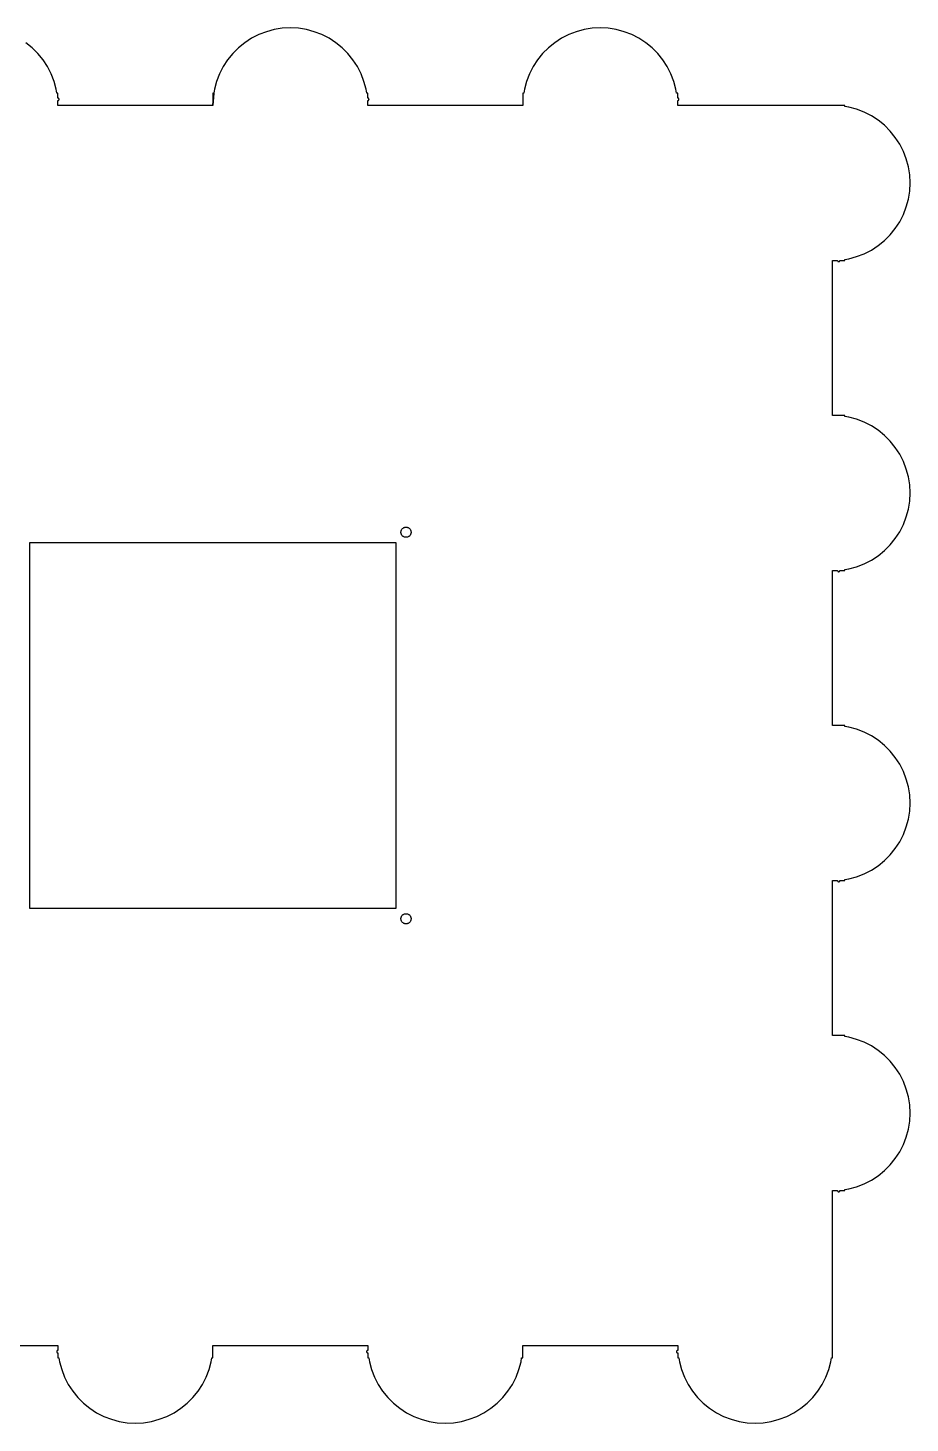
# Model space of a CAD drawing. Header units: metres. Extents: x -17 to 326, y -17 to 326.
# Drawn here: x 108.9 to 325.9, y -17.1 to 325.9 of the extents above; entities that cross this region are included whole.
import ezdxf

# ---------------------------------------------------------------- set-up
doc = ezdxf.new("R2010")
doc.units = ezdxf.units.M

msp = doc.modelspace()

# ---------------------------------------------------------------- linework, layer by layer
for p, q in [((173.45, 325.85), (171.459, 325.746)), ((175.441, 325.746), (173.45, 325.85)), ((249.65, 325.85), (247.659, 325.746)), ((251.641, 325.746), (249.65, 325.85)), ((163.925, 323.298), (162.253, 322.212)), ((165.702, 324.203), (163.925, 323.298)), ((167.563, 324.918), (165.702, 324.203)), ((169.489, 325.434), (167.563, 324.918)), ((171.459, 325.746), (169.489, 325.434)), ((177.411, 325.434), (175.441, 325.746)), ((179.337, 324.918), (177.411, 325.434)), ((181.198, 324.203), (179.337, 324.918)), ((182.975, 323.298), (181.198, 324.203)), ((184.647, 322.212), (182.975, 323.298)), ((240.125, 323.298), (238.453, 322.212)), ((241.902, 324.203), (240.125, 323.298)), ((243.763, 324.918), (241.902, 324.203)), ((245.689, 325.434), (243.763, 324.918)), ((247.659, 325.746), (245.689, 325.434)), ((253.611, 325.434), (251.641, 325.746)), ((255.537, 324.918), (253.611, 325.434)), ((257.398, 324.203), (255.537, 324.918)), ((259.175, 323.298), (257.398, 324.203)), ((260.847, 322.212), (259.175, 323.298)), ((109.997, 320.957), (108.447, 322.212)), ((111.407, 319.547), (109.997, 320.957)), ((112.662, 317.997), (111.407, 319.547)), ((159.293, 319.547), (158.038, 317.997)), ((160.703, 320.957), (159.293, 319.547)), ((162.253, 322.212), (160.703, 320.957)), ((186.197, 320.957), (184.647, 322.212)), ((187.607, 319.547), (186.197, 320.957)), ((188.862, 317.997), (187.607, 319.547)), ((235.493, 319.547), (234.238, 317.997)), ((236.903, 320.957), (235.493, 319.547)), ((238.453, 322.212), (236.903, 320.957)), ((262.397, 320.957), (260.847, 322.212)), ((263.807, 319.547), (262.397, 320.957)), ((265.062, 317.997), (263.807, 319.547)), ((113.748, 316.325), (112.662, 317.997)), ((114.653, 314.548), (113.748, 316.325)), ((156.952, 316.325), (156.047, 314.548)), ((158.038, 317.997), (156.952, 316.325)), ((189.948, 316.325), (188.862, 317.997)), ((190.853, 314.548), (189.948, 316.325)), ((233.152, 316.325), (232.247, 314.548)), ((234.238, 317.997), (233.152, 316.325)), ((266.148, 316.325), (265.062, 317.997)), ((267.053, 314.548), (266.148, 316.325)), ((115.368, 312.687), (114.653, 314.548)), ((115.884, 310.761), (115.368, 312.687)), ((155.332, 312.687), (154.816, 310.761)), ((156.047, 314.548), (155.332, 312.687)), ((191.568, 312.687), (190.853, 314.548)), ((192.084, 310.761), (191.568, 312.687)), ((231.532, 312.687), (231.016, 310.761)), ((232.247, 314.548), (231.532, 312.687)), ((267.768, 312.687), (267.053, 314.548)), ((268.284, 310.761), (267.768, 312.687)), ((116.036, 309.8), (115.884, 310.761)), ((116.3, 309.8), (116.036, 309.8)), ((116.3, 308.6), (116.3, 309.8)), ((154.664, 309.8), (154.4, 306.8)), ((154.664, 309.8), (154.4, 309.8)), ((154.4, 309.8), (154.4, 306.8)), ((154.4, 306.8), (154.664, 309.8)), ((154.816, 310.761), (154.664, 309.8)), ((192.236, 309.8), (192.084, 310.761)), ((192.5, 309.8), (192.236, 309.8)), ((192.5, 308.6), (192.5, 309.8)), ((230.864, 309.8), (230.6, 309.8)), ((230.6, 309.8), (230.6, 306.8)), ((231.016, 310.761), (230.864, 309.8)), ((268.436, 309.8), (268.284, 310.761)), ((268.7, 309.8), (268.436, 309.8)), ((268.7, 308.6), (268.7, 309.8)), ((116.331, 308.598), (116.3, 308.6)), ((116.3, 308), (116.331, 308.002)), ((116.3, 306.8), (116.3, 308)), ((154.4, 306.8), (116.3, 306.8)), ((116.362, 308.593), (116.331, 308.598)), ((116.331, 308.002), (116.362, 308.007)), ((116.393, 308.585), (116.362, 308.593)), ((116.362, 308.007), (116.393, 308.015)), ((116.422, 308.574), (116.393, 308.585)), ((116.393, 308.015), (116.422, 308.026)), ((116.45, 308.56), (116.422, 308.574)), ((116.422, 308.026), (116.45, 308.04)), ((116.476, 308.543), (116.45, 308.56)), ((116.45, 308.04), (116.476, 308.057)), ((116.501, 308.523), (116.476, 308.543)), ((116.476, 308.057), (116.501, 308.077)), ((116.523, 308.501), (116.501, 308.523)), ((116.501, 308.077), (116.523, 308.099)), ((116.543, 308.476), (116.523, 308.501)), ((116.523, 308.099), (116.543, 308.124)), ((116.56, 308.45), (116.543, 308.476)), ((116.543, 308.124), (116.56, 308.15)), ((116.574, 308.422), (116.56, 308.45)), ((116.56, 308.15), (116.574, 308.178)), ((116.585, 308.393), (116.574, 308.422)), ((116.574, 308.178), (116.585, 308.207)), ((116.593, 308.362), (116.585, 308.393)), ((116.585, 308.207), (116.593, 308.238)), ((116.598, 308.331), (116.593, 308.362)), ((116.593, 308.238), (116.598, 308.269)), ((116.6, 308.3), (116.598, 308.331)), ((116.598, 308.269), (116.6, 308.3)), ((192.531, 308.598), (192.5, 308.6)), ((192.5, 308), (192.531, 308.002)), ((192.5, 306.8), (192.5, 308)), ((230.6, 306.8), (192.5, 306.8)), ((192.562, 308.593), (192.531, 308.598)), ((192.531, 308.002), (192.562, 308.007)), ((192.593, 308.585), (192.562, 308.593)), ((192.562, 308.007), (192.593, 308.015)), ((192.622, 308.574), (192.593, 308.585)), ((192.593, 308.015), (192.622, 308.026)), ((192.65, 308.56), (192.622, 308.574)), ((192.622, 308.026), (192.65, 308.04)), ((192.676, 308.543), (192.65, 308.56)), ((192.65, 308.04), (192.676, 308.057)), ((192.701, 308.523), (192.676, 308.543)), ((192.676, 308.057), (192.701, 308.077)), ((192.723, 308.501), (192.701, 308.523)), ((192.701, 308.077), (192.723, 308.099)), ((192.743, 308.476), (192.723, 308.501)), ((192.723, 308.099), (192.743, 308.124)), ((192.76, 308.45), (192.743, 308.476)), ((192.743, 308.124), (192.76, 308.15)), ((192.774, 308.422), (192.76, 308.45)), ((192.76, 308.15), (192.774, 308.178)), ((192.785, 308.393), (192.774, 308.422)), ((192.774, 308.178), (192.785, 308.207)), ((192.793, 308.362), (192.785, 308.393)), ((192.785, 308.207), (192.793, 308.238)), ((192.798, 308.331), (192.793, 308.362)), ((192.793, 308.238), (192.798, 308.269)), ((192.8, 308.3), (192.798, 308.331)), ((192.798, 308.269), (192.8, 308.3)), ((268.731, 308.598), (268.7, 308.6)), ((268.7, 308), (268.731, 308.002)), ((268.7, 306.8), (268.7, 308)), ((309.8, 306.8), (268.7, 306.8)), ((268.762, 308.593), (268.731, 308.598)), ((268.731, 308.002), (268.762, 308.007)), ((268.793, 308.585), (268.762, 308.593)), ((268.762, 308.007), (268.793, 308.015)), ((268.822, 308.574), (268.793, 308.585)), ((268.793, 308.015), (268.822, 308.026)), ((268.85, 308.56), (268.822, 308.574)), ((268.822, 308.026), (268.85, 308.04)), ((268.876, 308.543), (268.85, 308.56)), ((268.85, 308.04), (268.876, 308.057)), ((268.901, 308.523), (268.876, 308.543)), ((268.876, 308.057), (268.901, 308.077)), ((268.923, 308.501), (268.901, 308.523)), ((268.901, 308.077), (268.923, 308.099)), ((268.943, 308.476), (268.923, 308.501)), ((268.923, 308.099), (268.943, 308.124)), ((268.96, 308.45), (268.943, 308.476)), ((268.943, 308.124), (268.96, 308.15)), ((268.974, 308.422), (268.96, 308.45)), ((268.96, 308.15), (268.974, 308.178)), ((268.985, 308.393), (268.974, 308.422)), ((268.974, 308.178), (268.985, 308.207)), ((268.993, 308.362), (268.985, 308.393)), ((268.985, 308.207), (268.993, 308.238)), ((268.998, 308.331), (268.993, 308.362)), ((268.993, 308.238), (268.998, 308.269)), ((269, 308.3), (268.998, 308.331)), ((268.998, 308.269), (269, 308.3)), ((309.8, 306.536), (309.8, 306.8)), ((310.761, 306.384), (309.8, 306.536)), ((312.687, 305.868), (310.761, 306.384)), ((314.548, 305.153), (312.687, 305.868)), ((316.325, 304.248), (314.548, 305.153)), ((317.997, 303.162), (316.325, 304.248)), ((319.547, 301.907), (317.997, 303.162)), ((320.957, 300.497), (319.547, 301.907)), ((322.212, 298.947), (320.957, 300.497)), ((323.298, 297.275), (322.212, 298.947)), ((324.203, 295.498), (323.298, 297.275)), ((324.918, 293.637), (324.203, 295.498)), ((325.434, 291.711), (324.918, 293.637)), ((325.746, 289.741), (325.434, 291.711)), ((325.85, 287.75), (325.746, 289.741)), ((325.434, 283.789), (325.746, 285.759)), ((325.746, 285.759), (325.85, 287.75)), ((324.203, 280.002), (324.918, 281.863)), ((324.918, 281.863), (325.434, 283.789)), ((322.212, 276.553), (323.298, 278.225)), ((323.298, 278.225), (324.203, 280.002)), ((319.547, 273.593), (320.957, 275.003)), ((320.957, 275.003), (322.212, 276.553)), ((314.548, 270.347), (316.325, 271.252)), ((316.325, 271.252), (317.997, 272.338)), ((317.997, 272.338), (319.547, 273.593)), ((306.8, 230.6), (306.8, 268.7)), ((306.8, 268.7), (308, 268.7)), ((308, 268.7), (308.002, 268.669)), ((308.002, 268.669), (308.007, 268.638)), ((308.007, 268.638), (308.015, 268.607)), ((308.015, 268.607), (308.026, 268.578)), ((308.026, 268.578), (308.04, 268.55)), ((308.04, 268.55), (308.057, 268.524)), ((308.057, 268.524), (308.077, 268.499)), ((308.077, 268.499), (308.099, 268.477)), ((308.099, 268.477), (308.124, 268.457)), ((308.124, 268.457), (308.15, 268.44)), ((308.15, 268.44), (308.178, 268.426)), ((308.178, 268.426), (308.207, 268.415)), ((308.207, 268.415), (308.238, 268.407)), ((308.238, 268.407), (308.269, 268.402)), ((308.269, 268.402), (308.3, 268.4)), ((308.3, 268.4), (308.331, 268.402)), ((308.331, 268.402), (308.362, 268.407)), ((308.362, 268.407), (308.393, 268.415)), ((308.393, 268.415), (308.422, 268.426)), ((308.422, 268.426), (308.45, 268.44)), ((308.45, 268.44), (308.476, 268.457)), ((308.476, 268.457), (308.501, 268.477)), ((308.501, 268.477), (308.523, 268.499)), ((308.523, 268.499), (308.543, 268.524)), ((308.543, 268.524), (308.56, 268.55)), ((308.56, 268.55), (308.574, 268.578)), ((308.574, 268.578), (308.585, 268.607)), ((308.585, 268.607), (308.593, 268.638)), ((308.593, 268.638), (308.598, 268.669)), ((308.598, 268.669), (308.6, 268.7)), ((308.6, 268.7), (309.8, 268.7)), ((309.8, 268.964), (310.761, 269.116)), ((309.8, 268.7), (309.8, 268.964)), ((310.761, 269.116), (312.687, 269.632)), ((312.687, 269.632), (314.548, 270.347)), ((309.8, 230.6), (306.8, 230.6)), ((309.8, 230.336), (309.8, 230.6)), ((310.761, 230.184), (309.8, 230.336)), ((312.687, 229.668), (310.761, 230.184)), ((314.548, 228.953), (312.687, 229.668)), ((316.325, 228.048), (314.548, 228.953)), ((317.997, 226.962), (316.325, 228.048)), ((319.547, 225.707), (317.997, 226.962)), ((320.957, 224.297), (319.547, 225.707)), ((322.212, 222.747), (320.957, 224.297)), ((323.298, 221.075), (322.212, 222.747)), ((324.203, 219.298), (323.298, 221.075)), ((324.918, 217.437), (324.203, 219.298)), ((325.434, 215.511), (324.918, 217.437)), ((325.746, 213.541), (325.434, 215.511)), ((325.85, 211.55), (325.746, 213.541)), ((325.434, 207.589), (325.746, 209.559)), ((325.746, 209.559), (325.85, 211.55)), ((324.918, 205.663), (325.434, 207.589)), ((200.711, 202.286), (200.758, 202.408)), ((200.758, 202.408), (200.817, 202.525)), ((200.817, 202.525), (200.889, 202.635)), ((200.889, 202.635), (200.971, 202.736)), ((200.971, 202.736), (201.064, 202.829)), ((201.064, 202.829), (201.165, 202.911)), ((201.165, 202.911), (201.275, 202.983)), ((201.275, 202.983), (201.392, 203.042)), ((201.392, 203.042), (201.514, 203.089)), ((201.514, 203.089), (201.64, 203.123)), ((201.64, 203.123), (201.769, 203.143)), ((201.769, 203.143), (201.9, 203.15)), ((201.9, 203.15), (202.031, 203.143)), ((202.031, 203.143), (202.16, 203.123)), ((202.16, 203.123), (202.286, 203.089)), ((202.286, 203.089), (202.408, 203.042)), ((202.408, 203.042), (202.525, 202.983)), ((202.525, 202.983), (202.635, 202.911)), ((202.635, 202.911), (202.736, 202.829)), ((202.736, 202.829), (202.829, 202.736)), ((202.829, 202.736), (202.911, 202.635)), ((202.911, 202.635), (202.983, 202.525)), ((202.983, 202.525), (203.042, 202.408)), ((203.042, 202.408), (203.089, 202.286)), ((323.298, 202.025), (324.203, 203.802)), ((324.203, 203.802), (324.918, 205.663)), ((109.4, 109.4), (109.4, 199.4)), ((109.4, 199.4), (199.4, 199.4)), ((199.4, 199.4), (199.4, 109.4)), ((200.65, 201.9), (200.657, 202.031)), ((200.657, 201.769), (200.65, 201.9)), ((200.657, 202.031), (200.677, 202.16)), ((200.677, 201.64), (200.657, 201.769)), ((200.677, 202.16), (200.711, 202.286)), ((200.711, 201.514), (200.677, 201.64)), ((200.758, 201.392), (200.711, 201.514)), ((200.817, 201.275), (200.758, 201.392)), ((200.889, 201.165), (200.817, 201.275)), ((200.971, 201.064), (200.889, 201.165)), ((201.064, 200.971), (200.971, 201.064)), ((201.165, 200.889), (201.064, 200.971)), ((201.275, 200.817), (201.165, 200.889)), ((201.392, 200.758), (201.275, 200.817)), ((201.514, 200.711), (201.392, 200.758)), ((201.64, 200.677), (201.514, 200.711)), ((201.769, 200.657), (201.64, 200.677)), ((201.9, 200.65), (201.769, 200.657)), ((202.031, 200.657), (201.9, 200.65)), ((202.16, 200.677), (202.031, 200.657)), ((202.286, 200.711), (202.16, 200.677)), ((202.408, 200.758), (202.286, 200.711)), ((202.525, 200.817), (202.408, 200.758)), ((202.635, 200.889), (202.525, 200.817)), ((202.736, 200.971), (202.635, 200.889)), ((202.829, 201.064), (202.736, 200.971)), ((202.911, 201.165), (202.829, 201.064)), ((202.983, 201.275), (202.911, 201.165)), ((203.042, 201.392), (202.983, 201.275)), ((203.089, 201.514), (203.042, 201.392)), ((203.089, 202.286), (203.123, 202.16)), ((203.123, 201.64), (203.089, 201.514)), ((203.123, 202.16), (203.143, 202.031)), ((203.143, 201.769), (203.123, 201.64)), ((203.143, 202.031), (203.15, 201.9)), ((203.15, 201.9), (203.143, 201.769)), ((320.957, 198.803), (322.212, 200.353)), ((322.212, 200.353), (323.298, 202.025)), ((316.325, 195.052), (317.997, 196.138)), ((317.997, 196.138), (319.547, 197.393)), ((319.547, 197.393), (320.957, 198.803)), ((306.8, 154.4), (306.8, 192.5)), ((306.8, 192.5), (308, 192.5)), ((308, 192.5), (308.002, 192.469)), ((308.002, 192.469), (308.007, 192.438)), ((308.007, 192.438), (308.015, 192.407)), ((308.015, 192.407), (308.026, 192.378)), ((308.026, 192.378), (308.04, 192.35)), ((308.04, 192.35), (308.057, 192.324)), ((308.057, 192.324), (308.077, 192.299)), ((308.077, 192.299), (308.099, 192.277)), ((308.099, 192.277), (308.124, 192.257)), ((308.124, 192.257), (308.15, 192.24)), ((308.15, 192.24), (308.178, 192.226)), ((308.178, 192.226), (308.207, 192.215)), ((308.207, 192.215), (308.238, 192.207)), ((308.238, 192.207), (308.269, 192.202)), ((308.269, 192.202), (308.3, 192.2)), ((308.3, 192.2), (308.331, 192.202)), ((308.331, 192.202), (308.362, 192.207)), ((308.362, 192.207), (308.393, 192.215)), ((308.393, 192.215), (308.422, 192.226)), ((308.422, 192.226), (308.45, 192.24)), ((308.45, 192.24), (308.476, 192.257)), ((308.476, 192.257), (308.501, 192.277)), ((308.501, 192.277), (308.523, 192.299)), ((308.523, 192.299), (308.543, 192.324)), ((308.543, 192.324), (308.56, 192.35)), ((308.56, 192.35), (308.574, 192.378)), ((308.574, 192.378), (308.585, 192.407)), ((308.585, 192.407), (308.593, 192.438)), ((308.593, 192.438), (308.598, 192.469)), ((308.598, 192.469), (308.6, 192.5)), ((308.6, 192.5), (309.8, 192.5)), ((309.8, 192.764), (310.761, 192.916)), ((309.8, 192.5), (309.8, 192.764)), ((310.761, 192.916), (312.687, 193.432)), ((312.687, 193.432), (314.548, 194.147)), ((314.548, 194.147), (316.325, 195.052)), ((309.8, 154.4), (306.8, 154.4)), ((309.8, 154.136), (309.8, 154.4)), ((310.761, 153.984), (309.8, 154.136)), ((312.687, 153.468), (310.761, 153.984)), ((314.548, 152.753), (312.687, 153.468)), ((316.325, 151.848), (314.548, 152.753)), ((317.997, 150.762), (316.325, 151.848)), ((319.547, 149.507), (317.997, 150.762)), ((320.957, 148.097), (319.547, 149.507)), ((322.212, 146.547), (320.957, 148.097)), ((323.298, 144.875), (322.212, 146.547)), ((324.203, 143.098), (323.298, 144.875)), ((324.918, 141.237), (324.203, 143.098)), ((325.434, 139.311), (324.918, 141.237)), ((325.746, 137.341), (325.434, 139.311)), ((325.85, 135.35), (325.746, 137.341)), ((325.746, 133.359), (325.85, 135.35)), ((324.918, 129.463), (325.434, 131.389)), ((325.434, 131.389), (325.746, 133.359)), ((323.298, 125.825), (324.203, 127.602)), ((324.203, 127.602), (324.918, 129.463)), ((320.957, 122.603), (322.212, 124.153)), ((322.212, 124.153), (323.298, 125.825)), ((317.997, 119.938), (319.547, 121.193)), ((319.547, 121.193), (320.957, 122.603)), ((309.8, 116.564), (310.761, 116.716)), ((310.761, 116.716), (312.687, 117.232)), ((312.687, 117.232), (314.548, 117.947)), ((314.548, 117.947), (316.325, 118.852)), ((316.325, 118.852), (317.997, 119.938)), ((306.8, 78.2), (306.8, 116.3)), ((306.8, 116.3), (308, 116.3)), ((308, 116.3), (308.002, 116.269)), ((308.002, 116.269), (308.007, 116.238)), ((308.007, 116.238), (308.015, 116.207)), ((308.015, 116.207), (308.026, 116.178)), ((308.026, 116.178), (308.04, 116.15)), ((308.04, 116.15), (308.057, 116.124)), ((308.057, 116.124), (308.077, 116.099)), ((308.077, 116.099), (308.099, 116.077)), ((308.099, 116.077), (308.124, 116.057)), ((308.124, 116.057), (308.15, 116.04)), ((308.15, 116.04), (308.178, 116.026)), ((308.178, 116.026), (308.207, 116.015)), ((308.207, 116.015), (308.238, 116.007)), ((308.238, 116.007), (308.269, 116.002)), ((308.269, 116.002), (308.3, 116)), ((308.3, 116), (308.331, 116.002)), ((308.331, 116.002), (308.362, 116.007)), ((308.362, 116.007), (308.393, 116.015)), ((308.393, 116.015), (308.422, 116.026)), ((308.422, 116.026), (308.45, 116.04)), ((308.45, 116.04), (308.476, 116.057)), ((308.476, 116.057), (308.501, 116.077)), ((308.501, 116.077), (308.523, 116.099)), ((308.523, 116.099), (308.543, 116.124)), ((308.543, 116.124), (308.56, 116.15)), ((308.56, 116.15), (308.574, 116.178)), ((308.574, 116.178), (308.585, 116.207)), ((308.585, 116.207), (308.593, 116.238)), ((308.593, 116.238), (308.598, 116.269)), ((308.598, 116.269), (308.6, 116.3)), ((308.6, 116.3), (309.8, 116.3)), ((309.8, 116.3), (309.8, 116.564)), ((199.4, 109.4), (109.4, 109.4)), ((200.65, 106.9), (200.657, 107.031)), ((200.657, 106.769), (200.65, 106.9)), ((200.657, 107.031), (200.677, 107.16)), ((200.677, 106.64), (200.657, 106.769)), ((200.677, 107.16), (200.711, 107.286)), ((200.711, 106.514), (200.677, 106.64)), ((200.711, 107.286), (200.758, 107.408)), ((200.758, 106.392), (200.711, 106.514)), ((200.758, 107.408), (200.817, 107.525)), ((200.817, 106.275), (200.758, 106.392)), ((200.817, 107.525), (200.889, 107.635)), ((200.889, 107.635), (200.971, 107.736)), ((200.971, 107.736), (201.064, 107.829)), ((201.064, 107.829), (201.165, 107.911)), ((201.165, 107.911), (201.275, 107.983)), ((201.275, 107.983), (201.392, 108.042)), ((201.392, 108.042), (201.514, 108.089)), ((201.514, 108.089), (201.64, 108.123)), ((201.64, 108.123), (201.769, 108.143)), ((201.769, 108.143), (201.9, 108.15)), ((201.9, 108.15), (202.031, 108.143)), ((202.031, 108.143), (202.16, 108.123)), ((202.16, 108.123), (202.286, 108.089)), ((202.286, 108.089), (202.408, 108.042)), ((202.408, 108.042), (202.525, 107.983)), ((202.525, 107.983), (202.635, 107.911)), ((202.635, 107.911), (202.736, 107.829)), ((202.736, 107.829), (202.829, 107.736)), ((202.829, 107.736), (202.911, 107.635)), ((202.911, 107.635), (202.983, 107.525)), ((202.983, 107.525), (203.042, 107.408)), ((203.042, 106.392), (202.983, 106.275)), ((203.042, 107.408), (203.089, 107.286)), ((203.089, 106.514), (203.042, 106.392)), ((203.089, 107.286), (203.123, 107.16)), ((203.123, 106.64), (203.089, 106.514)), ((203.123, 107.16), (203.143, 107.031)), ((203.143, 106.769), (203.123, 106.64)), ((203.143, 107.031), (203.15, 106.9)), ((203.15, 106.9), (203.143, 106.769)), ((200.889, 106.165), (200.817, 106.275)), ((200.971, 106.064), (200.889, 106.165)), ((201.064, 105.971), (200.971, 106.064)), ((201.165, 105.889), (201.064, 105.971)), ((201.275, 105.817), (201.165, 105.889)), ((201.392, 105.758), (201.275, 105.817)), ((201.514, 105.711), (201.392, 105.758)), ((201.64, 105.677), (201.514, 105.711)), ((201.769, 105.657), (201.64, 105.677)), ((201.9, 105.65), (201.769, 105.657)), ((202.031, 105.657), (201.9, 105.65)), ((202.16, 105.677), (202.031, 105.657)), ((202.286, 105.711), (202.16, 105.677)), ((202.408, 105.758), (202.286, 105.711)), ((202.525, 105.817), (202.408, 105.758)), ((202.635, 105.889), (202.525, 105.817)), ((202.736, 105.971), (202.635, 105.889)), ((202.829, 106.064), (202.736, 105.971)), ((202.911, 106.165), (202.829, 106.064)), ((202.983, 106.275), (202.911, 106.165)), ((309.8, 78.2), (306.8, 78.2)), ((309.8, 77.9359), (309.8, 78.2)), ((310.761, 77.7837), (309.8, 77.9359)), ((312.687, 77.2676), (310.761, 77.7837)), ((314.548, 76.553), (312.687, 77.2676)), ((316.325, 75.6478), (314.548, 76.553)), ((317.997, 74.5618), (316.325, 75.6478)), ((319.547, 73.3069), (317.997, 74.5618)), ((320.957, 71.8969), (319.547, 73.3069)), ((322.212, 70.3473), (320.957, 71.8969)), ((323.298, 68.675), (322.212, 70.3473)), ((324.203, 66.8983), (323.298, 68.675)), ((324.918, 65.0368), (324.203, 66.8983)), ((325.434, 63.1107), (324.918, 65.0368)), ((325.746, 61.1413), (325.434, 63.1107)), ((325.85, 59.15), (325.746, 61.1413)), ((325.746, 57.1587), (325.85, 59.15)), ((324.918, 53.2632), (325.434, 55.1893)), ((325.434, 55.1893), (325.746, 57.1587)), ((324.203, 51.4017), (324.918, 53.2632)), ((322.212, 47.9527), (323.298, 49.625)), ((323.298, 49.625), (324.203, 51.4017)), ((317.997, 43.7382), (319.547, 44.9931)), ((319.547, 44.9931), (320.957, 46.4031)), ((320.957, 46.4031), (322.212, 47.9527)), ((312.687, 41.0324), (314.548, 41.7469)), ((314.548, 41.7469), (316.325, 42.6522)), ((316.325, 42.6522), (317.997, 43.7382)), ((306.8, -1), (306.8, 40.1)), ((306.8, 40.1), (308, 40.1)), ((308, 40.1), (308.002, 40.0686)), ((308.002, 40.0686), (308.007, 40.0376)), ((308.007, 40.0376), (308.015, 40.0073)), ((308.015, 40.0073), (308.026, 39.978)), ((308.026, 39.978), (308.04, 39.95)), ((308.04, 39.95), (308.057, 39.9237)), ((308.057, 39.9237), (308.077, 39.8993)), ((308.077, 39.8993), (308.099, 39.877)), ((308.099, 39.877), (308.124, 39.8573)), ((308.124, 39.8573), (308.15, 39.8402)), ((308.15, 39.8402), (308.178, 39.8259)), ((308.178, 39.8259), (308.207, 39.8147)), ((308.207, 39.8147), (308.238, 39.8065)), ((308.238, 39.8065), (308.269, 39.8016)), ((308.269, 39.8016), (308.3, 39.8)), ((308.3, 39.8), (308.331, 39.8016)), ((308.331, 39.8016), (308.362, 39.8065)), ((308.362, 39.8065), (308.393, 39.8147)), ((308.393, 39.8147), (308.422, 39.8259)), ((308.422, 39.8259), (308.45, 39.8402)), ((308.45, 39.8402), (308.476, 39.8573)), ((308.476, 39.8573), (308.501, 39.877)), ((308.501, 39.877), (308.523, 39.8993)), ((308.523, 39.8993), (308.543, 39.9237)), ((308.543, 39.9237), (308.56, 39.95)), ((308.56, 39.95), (308.574, 39.978)), ((308.574, 39.978), (308.585, 40.0073)), ((308.585, 40.0073), (308.593, 40.0376)), ((308.593, 40.0376), (308.598, 40.0686)), ((308.598, 40.0686), (308.6, 40.1)), ((308.6, 40.1), (309.8, 40.1)), ((309.8, 40.3641), (310.761, 40.5163)), ((309.8, 40.1), (309.8, 40.3641)), ((310.761, 40.5163), (312.687, 41.0324)), ((78.2, 2), (116.3, 2)), ((116.002, 0.531372), (116, 0.5)), ((116, 0.5), (116.002, 0.468643)), ((116.007, 0.562378), (116.002, 0.531372)), ((116.002, 0.468643), (116.007, 0.437637)), ((116.015, 0.592712), (116.007, 0.562378)), ((116.007, 0.437637), (116.015, 0.407303)), ((116.026, 0.622025), (116.015, 0.592712)), ((116.015, 0.407303), (116.026, 0.377991)), ((116.04, 0.650009), (116.026, 0.622025)), ((116.026, 0.377991), (116.04, 0.350006)), ((116.057, 0.676346), (116.04, 0.650009)), ((116.04, 0.350006), (116.057, 0.323669)), ((116.077, 0.700745), (116.057, 0.676346)), ((116.057, 0.323669), (116.077, 0.299271)), ((116.099, 0.722946), (116.077, 0.700745)), ((116.077, 0.299271), (116.099, 0.277069)), ((116.124, 0.742706), (116.099, 0.722946)), ((116.099, 0.277069), (116.124, 0.257309)), ((116.15, 0.759811), (116.124, 0.742706)), ((116.124, 0.257309), (116.15, 0.240204)), ((116.178, 0.774078), (116.15, 0.759811)), ((116.15, 0.240204), (116.178, 0.225937)), ((116.207, 0.785324), (116.178, 0.774078)), ((116.178, 0.225937), (116.207, 0.214691)), ((116.238, 0.793457), (116.207, 0.785324)), ((116.207, 0.214691), (116.238, 0.206558)), ((116.269, 0.79837), (116.238, 0.793457)), ((116.238, 0.206558), (116.269, 0.201645)), ((116.3, 0.800003), (116.269, 0.79837)), ((116.269, 0.201645), (116.3, 0.200012)), ((116.3, 2), (116.3, 0.800003)), ((116.3, 0.200012), (116.3, -1)), ((154.4, -1), (154.4, 2)), ((154.4, 2), (192.5, 2)), ((192.202, 0.531372), (192.2, 0.5)), ((192.2, 0.5), (192.202, 0.468643)), ((192.207, 0.562378), (192.202, 0.531372)), ((192.202, 0.468643), (192.207, 0.437637)), ((192.215, 0.592712), (192.207, 0.562378)), ((192.207, 0.437637), (192.215, 0.407303)), ((192.226, 0.622025), (192.215, 0.592712)), ((192.215, 0.407303), (192.226, 0.377991)), ((192.24, 0.650009), (192.226, 0.622025)), ((192.226, 0.377991), (192.24, 0.350006)), ((192.257, 0.676346), (192.24, 0.650009)), ((192.24, 0.350006), (192.257, 0.323669)), ((192.277, 0.700745), (192.257, 0.676346)), ((192.257, 0.323669), (192.277, 0.299271)), ((192.299, 0.722946), (192.277, 0.700745)), ((192.277, 0.299271), (192.299, 0.277069)), ((192.324, 0.742706), (192.299, 0.722946)), ((192.299, 0.277069), (192.324, 0.257309)), ((192.35, 0.759811), (192.324, 0.742706)), ((192.324, 0.257309), (192.35, 0.240204)), ((192.378, 0.774078), (192.35, 0.759811)), ((192.35, 0.240204), (192.378, 0.225937)), ((192.407, 0.785324), (192.378, 0.774078)), ((192.378, 0.225937), (192.407, 0.214691)), ((192.438, 0.793457), (192.407, 0.785324)), ((192.407, 0.214691), (192.438, 0.206558)), ((192.469, 0.79837), (192.438, 0.793457)), ((192.438, 0.206558), (192.469, 0.201645)), ((192.5, 0.800003), (192.469, 0.79837)), ((192.469, 0.201645), (192.5, 0.200012)), ((192.5, 2), (192.5, 0.800003)), ((192.5, 0.200012), (192.5, -1)), ((230.6, -1), (230.6, 2)), ((230.6, 2), (268.7, 2)), ((268.402, 0.531372), (268.4, 0.5)), ((268.4, 0.5), (268.402, 0.468643)), ((268.407, 0.562378), (268.402, 0.531372)), ((268.402, 0.468643), (268.407, 0.437637)), ((268.415, 0.592712), (268.407, 0.562378)), ((268.407, 0.437637), (268.415, 0.407303)), ((268.426, 0.622025), (268.415, 0.592712)), ((268.415, 0.407303), (268.426, 0.377991)), ((268.44, 0.650009), (268.426, 0.622025)), ((268.426, 0.377991), (268.44, 0.350006)), ((268.457, 0.676346), (268.44, 0.650009)), ((268.44, 0.350006), (268.457, 0.323669)), ((268.477, 0.700745), (268.457, 0.676346)), ((268.457, 0.323669), (268.477, 0.299271)), ((268.499, 0.722946), (268.477, 0.700745)), ((268.477, 0.299271), (268.499, 0.277069)), ((268.524, 0.742706), (268.499, 0.722946)), ((268.499, 0.277069), (268.524, 0.257309)), ((268.55, 0.759811), (268.524, 0.742706)), ((268.524, 0.257309), (268.55, 0.240204)), ((268.578, 0.774078), (268.55, 0.759811)), ((268.55, 0.240204), (268.578, 0.225937)), ((268.607, 0.785324), (268.578, 0.774078)), ((268.578, 0.225937), (268.607, 0.214691)), ((268.638, 0.793457), (268.607, 0.785324)), ((268.607, 0.214691), (268.638, 0.206558)), ((268.669, 0.79837), (268.638, 0.793457)), ((268.638, 0.206558), (268.669, 0.201645)), ((268.7, 0.800003), (268.669, 0.79837)), ((268.669, 0.201645), (268.7, 0.200012)), ((268.7, 2), (268.7, 0.800003)), ((268.7, 0.200012), (268.7, -1)), ((116.3, -1), (116.564, -1)), ((116.564, -1), (116.716, -1.96071)), ((116.716, -1.96071), (117.232, -3.88676)), ((153.468, -3.88676), (153.984, -1.96071)), ((153.984, -1.96071), (154.136, -1)), ((154.136, -1), (154.4, -1)), ((192.5, -1), (192.764, -1)), ((192.764, -1), (192.916, -1.96071)), ((192.916, -1.96071), (193.432, -3.88676)), ((229.668, -3.88676), (230.184, -1.96071)), ((230.184, -1.96071), (230.336, -1)), ((230.336, -1), (230.6, -1)), ((268.7, -1), (268.964, -1)), ((268.964, -1), (269.116, -1.96071)), ((269.116, -1.96071), (269.632, -3.88676)), ((305.868, -3.88676), (306.384, -1.96071)), ((306.384, -1.96071), (306.536, -1)), ((306.536, -1), (306.8, -1)), ((117.232, -3.88676), (117.947, -5.74832)), ((117.947, -5.74832), (118.852, -7.52499)), ((151.848, -7.52499), (152.753, -5.74832)), ((152.753, -5.74832), (153.468, -3.88676)), ((193.432, -3.88676), (194.147, -5.74832)), ((194.147, -5.74832), (195.052, -7.52499)), ((228.048, -7.52499), (228.953, -5.74832)), ((228.953, -5.74832), (229.668, -3.88676)), ((269.632, -3.88676), (270.347, -5.74832)), ((270.347, -5.74832), (271.252, -7.52499)), ((304.248, -7.52499), (305.153, -5.74832)), ((305.153, -5.74832), (305.868, -3.88676)), ((118.852, -7.52499), (119.938, -9.1973)), ((119.938, -9.1973), (121.193, -10.7469)), ((149.507, -10.7469), (150.762, -9.1973)), ((150.762, -9.1973), (151.848, -7.52499)), ((195.052, -7.52499), (196.138, -9.1973)), ((196.138, -9.1973), (197.393, -10.7469)), ((225.707, -10.7469), (226.962, -9.1973)), ((226.962, -9.1973), (228.048, -7.52499)), ((271.252, -7.52499), (272.338, -9.1973)), ((272.338, -9.1973), (273.593, -10.7469)), ((301.907, -10.7469), (303.162, -9.1973)), ((303.162, -9.1973), (304.248, -7.52499)), ((121.193, -10.7469), (122.603, -12.1569)), ((122.603, -12.1569), (124.153, -13.4118)), ((124.153, -13.4118), (125.825, -14.4978)), ((144.875, -14.4978), (146.547, -13.4118)), ((146.547, -13.4118), (148.097, -12.1569)), ((148.097, -12.1569), (149.507, -10.7469)), ((197.393, -10.7469), (198.803, -12.1569)), ((198.803, -12.1569), (200.353, -13.4118)), ((200.353, -13.4118), (202.025, -14.4978)), ((221.075, -14.4978), (222.747, -13.4118)), ((222.747, -13.4118), (224.297, -12.1569)), ((224.297, -12.1569), (225.707, -10.7469)), ((273.593, -10.7469), (275.003, -12.1569)), ((275.003, -12.1569), (276.553, -13.4118)), ((276.553, -13.4118), (278.225, -14.4978)), ((297.275, -14.4978), (298.947, -13.4118)), ((298.947, -13.4118), (300.497, -12.1569)), ((300.497, -12.1569), (301.907, -10.7469)), ((125.825, -14.4978), (127.602, -15.403)), ((127.602, -15.403), (129.463, -16.1176)), ((129.463, -16.1176), (131.389, -16.6337)), ((131.389, -16.6337), (133.359, -16.9456)), ((133.359, -16.9456), (135.35, -17.05)), ((135.35, -17.05), (137.341, -16.9456)), ((137.341, -16.9456), (139.311, -16.6337)), ((139.311, -16.6337), (141.237, -16.1176)), ((141.237, -16.1176), (143.098, -15.403)), ((143.098, -15.403), (144.875, -14.4978)), ((202.025, -14.4978), (203.802, -15.403)), ((203.802, -15.403), (205.663, -16.1176)), ((205.663, -16.1176), (207.589, -16.6337)), ((207.589, -16.6337), (209.559, -16.9456)), ((209.559, -16.9456), (211.55, -17.05)), ((211.55, -17.05), (213.541, -16.9456)), ((213.541, -16.9456), (215.511, -16.6337)), ((215.511, -16.6337), (217.437, -16.1176)), ((217.437, -16.1176), (219.298, -15.403)), ((219.298, -15.403), (221.075, -14.4978)), ((278.225, -14.4978), (280.002, -15.403)), ((280.002, -15.403), (281.863, -16.1176)), ((281.863, -16.1176), (283.789, -16.6337)), ((283.789, -16.6337), (285.759, -16.9456)), ((285.759, -16.9456), (287.75, -17.05)), ((287.75, -17.05), (289.741, -16.9456)), ((289.741, -16.9456), (291.711, -16.6337)), ((291.711, -16.6337), (293.637, -16.1176)), ((293.637, -16.1176), (295.498, -15.403)), ((295.498, -15.403), (297.275, -14.4978))]:
    msp.add_line(p, q)

doc.saveas('drawing.dxf')
